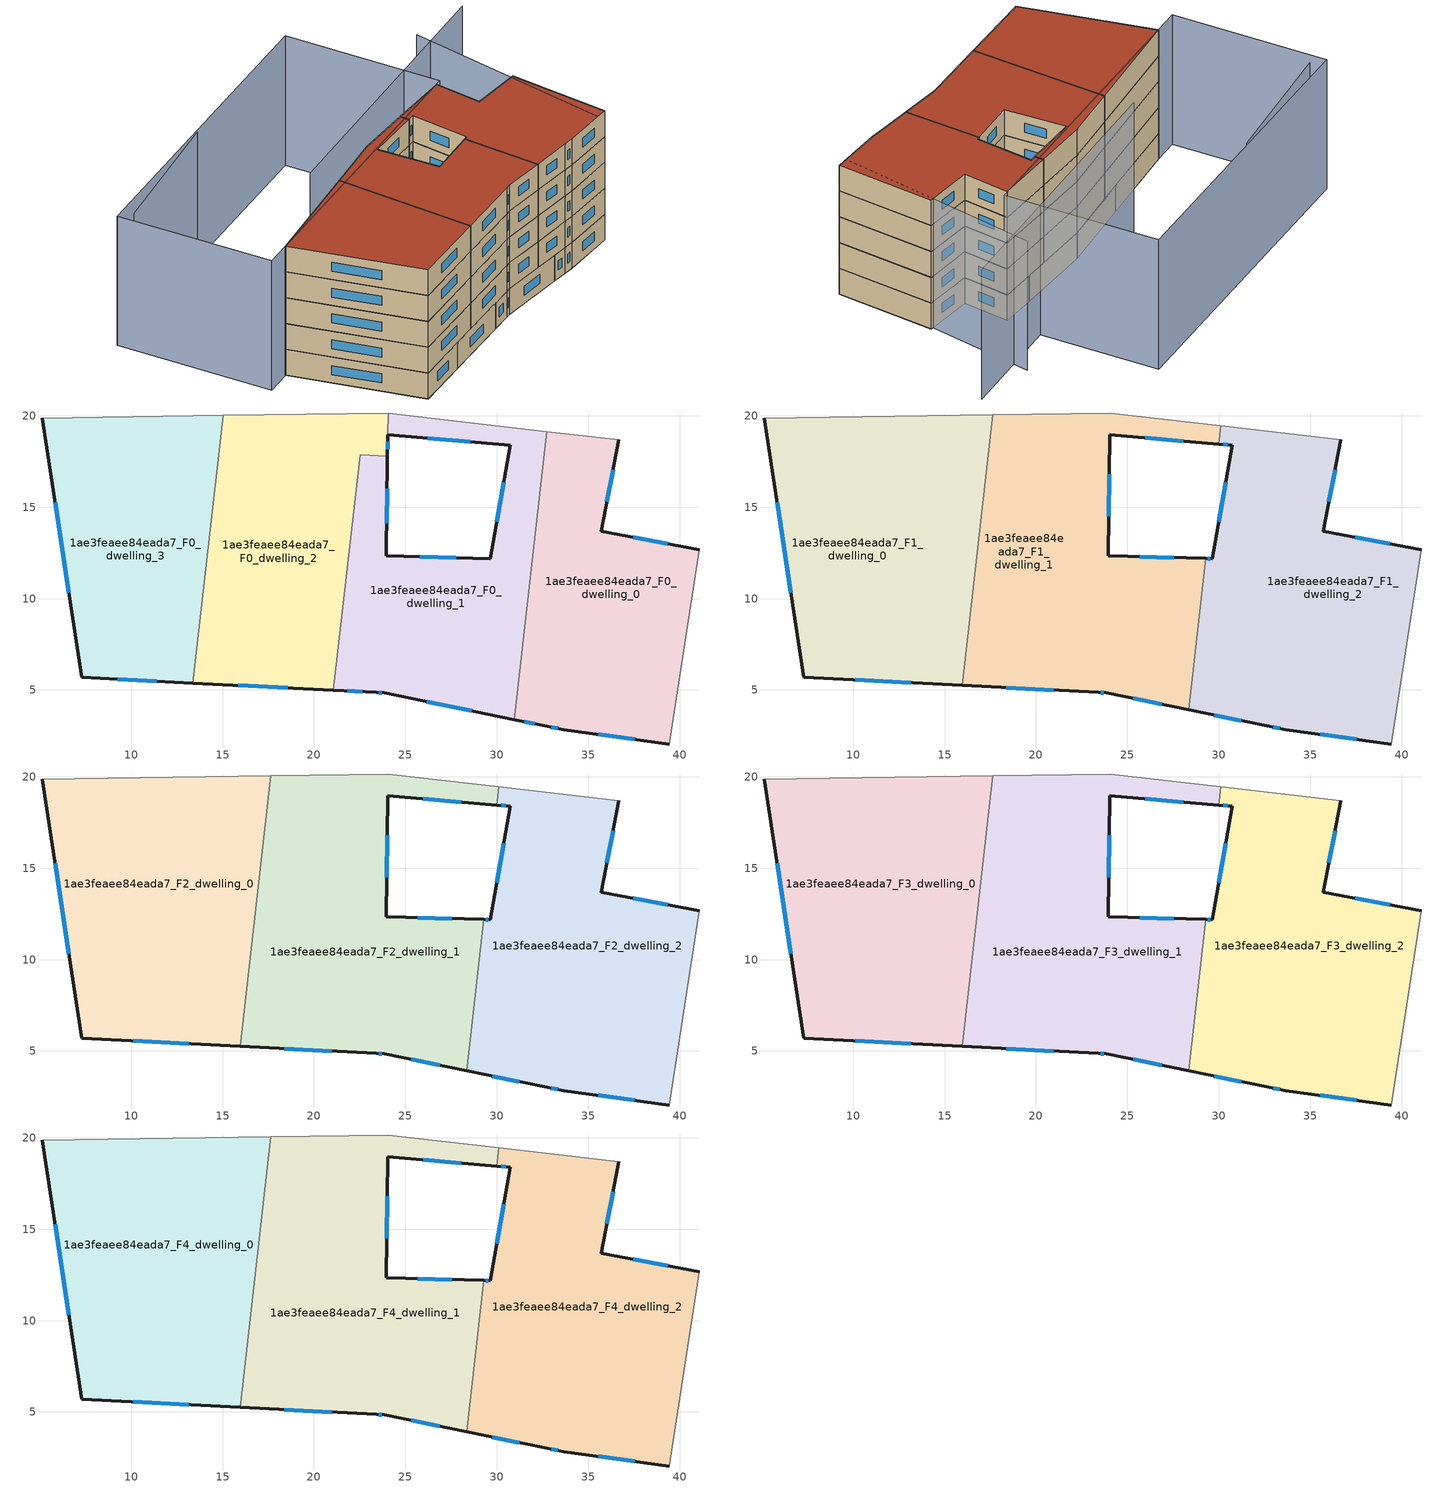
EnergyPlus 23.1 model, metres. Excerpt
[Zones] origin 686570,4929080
1ae3feaee84eada7_F0_dwelling_0
 floor ground (EU_floor_Construction): 39.44,2.04 41.09,12.67 35.73,13.68 36.67,18.68 32.75,19.14 30.96,3.38 32.64,3.04 33.68,2.83 z0
 wall outside (EU_wall_Construction): 36.67,18.68 35.73,13.68 41.09,12.67 / 39.44,2.04 33.68,2.83 32.64,3.04 30.96,3.38 z0:3
 wall adiabatic (EU_wall_Construction): 32.75,19.14 36.67,18.68 / 41.09,12.67 39.44,2.04 z0:3
 wall to 1ae3feaee84eada7_F0_dwelling_1 (EU_wall_Construction): 30.96,3.38 32.75,19.14 z0:3
 window (EU_Window_Construction): 32.09,3.15 31.5,3.27 / 36.36,17.06 36.03,15.31 / 37.47,13.36 39.34,13 / 37.56,2.3 35.55,2.57 / 33.34,2.89 32.97,2.97 z0.98:2.02
1ae3feaee84eada7_F0_dwelling_1
 floor ground (EU_floor_Construction): 30.96,3.38 32.75,19.14 24.06,20.16 24.04,18.96 30.73,18.39 29.64,12.18 23.95,12.34 24.02,17.78 22.52,17.87 21.05,4.99 23.4,4.87 23.85,4.84 z0
 wall outside (EU_wall_Construction): 24.02,17.78 23.95,12.34 29.64,12.18 30.73,18.39 24.04,18.96 / 30.96,3.38 23.85,4.84 23.4,4.87 21.05,4.99 z0:3
 wall adiabatic (EU_wall_Construction): 24.06,20.16 32.75,19.14 z0:3
 wall to 1ae3feaee84eada7_F0_dwelling_2 (EU_wall_Construction): 24.04,18.97 24.05,20.16 / 21.05,4.99 22.52,17.87 24.02,17.78 z0:3
 window (EU_Window_Construction): 24,16.01 23.97,14.11 / 25.8,12.29 27.79,12.24 / 29.99,14.2 30.37,16.38 / 28.55,18.58 26.22,18.78 / 28.64,3.86 26.16,4.37 / 23.7,4.85 23.54,4.86 / 22.63,4.9 21.82,4.95 z0.98:2.02
1ae3feaee84eada7_F0_dwelling_2
 floor ground (EU_floor_Construction): 21.05,4.99 22.52,17.87 24.02,17.78 24.05,20.16 15.03,20.02 13.37,5.38 z0
 wall outside (EU_wall_Construction): 21.05,4.99 13.37,5.38 / 24.04,18.97 24.02,17.78 z0:3
 wall adiabatic (EU_wall_Construction): 15.03,20.02 24.05,20.16 z0:3
 wall to 1ae3feaee84eada7_F0_dwelling_3 (EU_wall_Construction): 13.37,5.38 15.03,20.02 z0:3
 window (EU_Window_Construction): 18.56,5.11 15.87,5.25 / 24.03,18.58 24.03,18.16 z0.98:2.02
1ae3feaee84eada7_F0_dwelling_3
 floor ground (EU_floor_Construction): 13.37,5.38 15.03,20.02 5.13,19.88 7.3,5.7 z0
 wall outside (EU_wall_Construction): 13.37,5.38 7.3,5.7 5.13,19.88 z0:3
 wall adiabatic (EU_wall_Construction): 5.13,19.88 15.03,20.02 z0:3
 window (EU_Window_Construction): 11.39,5.48 9.27,5.59 / 6.59,10.31 5.83,15.26 z0.98:2.02
1ae3feaee84eada7_F1_dwelling_0
 floor to 1ae3feaee84eada7_F0_dwelling_2 (EU_floor_Construction): 15.96,5.25 17.64,20.06 15.03,20.02 13.37,5.38 z3
 floor to 1ae3feaee84eada7_F0_dwelling_3 (EU_floor_Construction): 13.37,5.38 15.03,20.02 5.13,19.88 7.3,5.7 z3
 wall outside (EU_wall_Construction): 15.96,5.25 7.3,5.7 5.13,19.88 z3:6
 wall adiabatic (EU_wall_Construction): 5.13,19.88 17.64,20.06 z3:6
 wall to 1ae3feaee84eada7_F1_dwelling_1 (EU_wall_Construction): 17.64,20.06 15.96,5.25 z3:6
 window (EU_Window_Construction): 13.14,5.39 10.11,5.55 / 6.59,10.31 5.83,15.26 z3.98:5.02
1ae3feaee84eada7_F1_dwelling_1
 floor to 1ae3feaee84eada7_F0_dwelling_2 (EU_floor_Construction): 21.05,4.99 22.52,17.87 24.02,17.78 24.05,20.15 17.64,20.06 15.96,5.25 z3
 floor to 1ae3feaee84eada7_F0_dwelling_1 (EU_floor_Construction): 30,18.46 30.11,19.45 24.06,20.15 24.04,18.96 z3; 28.35,3.92 29.29,12.19 23.95,12.34 24.02,17.78 22.52,17.87 21.05,4.99 23.4,4.87 23.85,4.84 z3
 wall outside (EU_wall_Construction): 30,18.46 24.04,18.96 23.95,12.34 29.29,12.2 / 28.35,3.92 23.85,4.84 23.4,4.87 15.96,5.25 z3:6
 wall adiabatic (EU_wall_Construction): 17.64,20.06 24.06,20.16 30.11,19.45 z3:6
 wall to 1ae3feaee84eada7_F1_dwelling_2 (EU_wall_Construction): 30.11,19.45 30,18.46 / 29.29,12.2 28.35,3.92 z3:6
 window (EU_Window_Construction): 28.06,18.62 25.98,18.8 / 24.01,16.81 23.98,14.5 / 25.68,12.3 27.55,12.24 / 26.88,4.22 25.31,4.54 / 23.7,4.85 23.54,4.86 / 20.98,4.99 18.38,5.12 z3.98:5.02
1ae3feaee84eada7_F1_dwelling_2
 floor to 1ae3feaee84eada7_F0_dwelling_0 (EU_floor_Construction): 39.44,2.04 41.09,12.67 35.73,13.68 36.67,18.68 32.75,19.14 30.96,3.38 32.64,3.04 33.68,2.83 z3
 floor to 1ae3feaee84eada7_F0_dwelling_1 (EU_floor_Construction): 30.96,3.38 32.75,19.14 30.11,19.45 30,18.46 30.73,18.39 29.64,12.18 29.29,12.19 28.35,3.92 z3
 wall outside (EU_wall_Construction): 29.29,12.2 29.64,12.18 30.73,18.39 30,18.46 / 36.67,18.68 35.73,13.68 41.09,12.67 / 39.44,2.04 33.68,2.83 32.64,3.04 28.35,3.92 z3:6
 wall adiabatic (EU_wall_Construction): 30.11,19.45 36.67,18.68 / 41.09,12.67 39.44,2.04 z3:6
 window (EU_Window_Construction): 33.34,2.89 32.97,2.97 / 31.24,3.32 29.74,3.63 / 29.4,12.19 29.52,12.19 / 29.99,14.2 30.37,16.38 / 30.49,18.42 30.24,18.44 / 36.36,17.06 36.03,15.31 / 37.47,13.36 39.34,13 / 37.56,2.3 35.55,2.57 z3.98:5.02
1ae3feaee84eada7_F2_dwelling_0
 floor to 1ae3feaee84eada7_F1_dwelling_0 (EU_floor_Construction): 15.96,5.25 17.64,20.06 5.13,19.88 7.3,5.7 z6
 wall outside (EU_wall_Construction): 15.96,5.25 7.3,5.7 5.13,19.88 z6:9
 wall adiabatic (EU_wall_Construction): 5.13,19.88 17.64,20.06 z6:9
 wall to 1ae3feaee84eada7_F2_dwelling_1 (EU_wall_Construction): 17.64,20.06 15.96,5.25 z6:9
 window (EU_Window_Construction): 13.14,5.39 10.11,5.55 / 6.59,10.31 5.83,15.26 z6.98:8.02
1ae3feaee84eada7_F2_dwelling_1
 floor to 1ae3feaee84eada7_F1_dwelling_1 (EU_floor_Construction): 28.35,3.92 29.29,12.2 23.95,12.34 24.04,18.96 30,18.46 30.11,19.45 24.06,20.16 17.64,20.06 15.96,5.25 23.4,4.87 23.85,4.84 z6
 wall outside (EU_wall_Construction): 30,18.46 24.04,18.96 23.95,12.34 29.29,12.2 / 28.35,3.92 23.85,4.84 23.4,4.87 15.96,5.25 z6:9
 wall adiabatic (EU_wall_Construction): 17.64,20.06 24.06,20.16 30.11,19.45 z6:9
 wall to 1ae3feaee84eada7_F2_dwelling_2 (EU_wall_Construction): 30.11,19.45 30,18.46 / 29.29,12.2 28.35,3.92 z6:9
 window (EU_Window_Construction): 28.06,18.62 25.98,18.8 / 24.01,16.81 23.98,14.5 / 25.68,12.3 27.55,12.24 / 26.88,4.22 25.31,4.54 / 23.7,4.85 23.54,4.86 / 20.98,4.99 18.38,5.12 z6.98:8.02
1ae3feaee84eada7_F2_dwelling_2
 floor to 1ae3feaee84eada7_F1_dwelling_2 (EU_floor_Construction): 39.44,2.04 41.09,12.67 35.73,13.68 36.67,18.68 30.11,19.45 30,18.46 30.73,18.39 29.64,12.18 29.29,12.2 28.35,3.92 32.64,3.04 33.68,2.83 z6
 wall outside (EU_wall_Construction): 29.29,12.2 29.64,12.18 30.73,18.39 30,18.46 / 36.67,18.68 35.73,13.68 41.09,12.67 / 39.44,2.04 33.68,2.83 32.64,3.04 28.35,3.92 z6:9
 wall adiabatic (EU_wall_Construction): 30.11,19.45 36.67,18.68 / 41.09,12.67 39.44,2.04 z6:9
 window (EU_Window_Construction): 33.34,2.89 32.97,2.97 / 31.24,3.32 29.74,3.63 / 29.4,12.19 29.52,12.19 / 29.99,14.2 30.37,16.38 / 30.49,18.42 30.24,18.44 / 36.36,17.06 36.03,15.31 / 37.47,13.36 39.34,13 / 37.56,2.3 35.55,2.57 z6.98:8.02
1ae3feaee84eada7_F3_dwelling_0
 floor to 1ae3feaee84eada7_F2_dwelling_0 (EU_floor_Construction): 15.96,5.25 17.64,20.06 5.13,19.88 7.3,5.7 z9
 wall outside (EU_wall_Construction): 15.96,5.25 7.3,5.7 5.13,19.88 z9:12
 wall adiabatic (EU_wall_Construction): 5.13,19.88 17.64,20.06 z9:12
 wall to 1ae3feaee84eada7_F3_dwelling_1 (EU_wall_Construction): 17.64,20.06 15.96,5.25 z9:12
 window (EU_Window_Construction): 13.14,5.39 10.11,5.55 / 6.59,10.31 5.83,15.26 z9.98:11.02
1ae3feaee84eada7_F3_dwelling_1
 floor to 1ae3feaee84eada7_F2_dwelling_1 (EU_floor_Construction): 28.35,3.92 29.29,12.2 23.95,12.34 24.04,18.96 30,18.46 30.11,19.45 24.06,20.16 17.64,20.06 15.96,5.25 23.4,4.87 23.85,4.84 z9
 wall outside (EU_wall_Construction): 30,18.46 24.04,18.96 23.95,12.34 29.29,12.2 / 28.35,3.92 23.85,4.84 23.4,4.87 15.96,5.25 z9:12
 wall adiabatic (EU_wall_Construction): 17.64,20.06 24.06,20.16 30.11,19.45 z9:12
 wall to 1ae3feaee84eada7_F3_dwelling_2 (EU_wall_Construction): 30.11,19.45 30,18.46 / 29.29,12.2 28.35,3.92 z9:12
 window (EU_Window_Construction): 28.06,18.62 25.98,18.8 / 24.01,16.81 23.98,14.5 / 25.68,12.3 27.55,12.24 / 26.88,4.22 25.31,4.54 / 23.7,4.85 23.54,4.86 / 20.98,4.99 18.38,5.12 z9.98:11.02
1ae3feaee84eada7_F3_dwelling_2
 floor to 1ae3feaee84eada7_F2_dwelling_2 (EU_floor_Construction): 39.44,2.04 41.09,12.67 35.73,13.68 36.67,18.68 30.11,19.45 30,18.46 30.73,18.39 29.64,12.18 29.29,12.2 28.35,3.92 32.64,3.04 33.68,2.83 z9
 wall outside (EU_wall_Construction): 29.29,12.2 29.64,12.18 30.73,18.39 30,18.46 / 36.67,18.68 35.73,13.68 41.09,12.67 / 39.44,2.04 33.68,2.83 32.64,3.04 28.35,3.92 z9:12
 wall adiabatic (EU_wall_Construction): 30.11,19.45 36.67,18.68 / 41.09,12.67 39.44,2.04 z9:12
 window (EU_Window_Construction): 33.34,2.89 32.97,2.97 / 31.24,3.32 29.74,3.63 / 29.4,12.19 29.52,12.19 / 29.99,14.2 30.37,16.38 / 30.49,18.42 30.24,18.44 / 36.36,17.06 36.03,15.31 / 37.47,13.36 39.34,13 / 37.56,2.3 35.55,2.57 z9.98:11.02
1ae3feaee84eada7_F4_dwelling_0
 floor to 1ae3feaee84eada7_F3_dwelling_0 (EU_floor_Construction): 15.96,5.25 17.64,20.06 5.13,19.88 7.3,5.7 z12
 wall outside (EU_wall_Construction): 15.96,5.25 7.3,5.7 5.13,19.88 z12:15
 wall adiabatic (EU_wall_Construction): 5.13,19.88 17.64,20.06 z12:15
 wall to 1ae3feaee84eada7_F4_dwelling_1 (EU_wall_Construction): 17.64,20.06 15.96,5.25 z12:15
 window (EU_Window_Construction): 13.14,5.39 10.11,5.55 / 6.59,10.31 5.83,15.26 z12.98:14.02
 roof outside (EU_roof_Construction): 17.64,20.06 15.96,5.25 7.3,5.7 5.13,19.88 z15
1ae3feaee84eada7_F4_dwelling_1
 floor to 1ae3feaee84eada7_F3_dwelling_1 (EU_floor_Construction): 28.35,3.92 29.29,12.2 23.95,12.34 24.04,18.96 30,18.46 30.11,19.45 24.06,20.16 17.64,20.06 15.96,5.25 23.4,4.87 23.85,4.84 z12
 wall outside (EU_wall_Construction): 30,18.46 24.04,18.96 23.95,12.34 29.29,12.2 / 28.35,3.92 23.85,4.84 23.4,4.87 15.96,5.25 z12:15
 wall adiabatic (EU_wall_Construction): 17.64,20.06 24.06,20.16 30.11,19.45 z12:15
 wall to 1ae3feaee84eada7_F4_dwelling_2 (EU_wall_Construction): 30.11,19.45 30,18.46 / 29.29,12.2 28.35,3.92 z12:15
 window (EU_Window_Construction): 28.06,18.62 25.98,18.8 / 24.01,16.81 23.98,14.5 / 25.68,12.3 27.55,12.24 / 26.88,4.22 25.31,4.54 / 23.7,4.85 23.54,4.86 / 20.98,4.99 18.38,5.12 z12.98:14.02
 roof outside (EU_roof_Construction): 30.11,19.45 30,18.46 24.04,18.96 23.95,12.34 29.29,12.2 28.35,3.92 23.85,4.84 23.4,4.87 15.96,5.25 17.64,20.06 24.06,20.16 z15
1ae3feaee84eada7_F4_dwelling_2
 floor to 1ae3feaee84eada7_F3_dwelling_2 (EU_floor_Construction): 39.44,2.04 41.09,12.67 35.73,13.68 36.67,18.68 30.11,19.45 30,18.46 30.73,18.39 29.64,12.18 29.29,12.2 28.35,3.92 32.64,3.04 33.68,2.83 z12
 wall outside (EU_wall_Construction): 29.29,12.2 29.64,12.18 30.73,18.39 30,18.46 / 36.67,18.68 35.73,13.68 41.09,12.67 / 39.44,2.04 33.68,2.83 32.64,3.04 28.35,3.92 z12:15
 wall adiabatic (EU_wall_Construction): 30.11,19.45 36.67,18.68 / 41.09,12.67 39.44,2.04 z12:15
 window (EU_Window_Construction): 33.34,2.89 32.97,2.97 / 31.24,3.32 29.74,3.63 / 29.4,12.19 29.52,12.19 / 29.99,14.2 30.37,16.38 / 30.49,18.42 30.24,18.44 / 36.36,17.06 36.03,15.31 / 37.47,13.36 39.34,13 / 37.56,2.3 35.55,2.57 z12.98:14.02
 roof outside (EU_roof_Construction): 36.67,18.68 35.73,13.68 41.09,12.67 39.44,2.04 33.68,2.83 32.64,3.04 28.35,3.92 29.29,12.2 29.64,12.18 30.73,18.39 30,18.46 30.11,19.45 z15
shading: 38.27,2.33 43.55,24.06 / 49.91,22.23 17.52,23.08 / 19.24,35.96 4.05,35.51 / 37.31,18.66 2.24,19.98 / 2.24,19.98 2.87,36.75 / 2.87,36.75 37.94,35.43 / 37.94,35.43 37.31,18.66 z0:15
[Building]
EU S2 Campaign: North Axis=0; Terrain=City; Solar Distribution=FullExterior
[Site:Location]
Bologna: Latitude=44.5; Longitude=11.25; Time Zone=1; Elevation=37
[SizingPeriod:WeatherFileDays]
AnnualSizingPeriod: Begin Month=1; Begin Day of Month=1; End Month=12; End Day of Month=31; Day of Week for Start Day=Monday; Use Weather File Daylight Saving Period=No; Use Weather File Rain and Snow Indicators=No
[MATERIAL]
EU_InternalMass_Material: Roughness=MediumRough; Thickness=0.1; Conductivity=1; Density=1800; Specific Heat=900; Thermal Absorptance=0.9; Solar Absorptance=0.7; Visible Absorptance=0.7
[MATERIAL:NOMASS] Roughness=MediumRough; Thermal Absorptance=0.9; Solar Absorptance=0.7; Visible Absorptance=0.7
Name | Thermal Resistance
EU_wall_NoMass | 0.905828
EU_roof_NoMass | 0.37593
EU_floor_NoMass | 0.67114
[WINDOWMATERIAL:SIMPLEGLAZINGSYSTEM]
EU_Window_SimpleGlazing: UFactor=4.52486; Solar Heat Gain Coefficient=0.85; Visible Transmittance=0.85
[CONSTRUCTION]
EU_wall_Construction: EU_wall_NoMass
EU_roof_Construction: EU_roof_NoMass
EU_floor_Construction: EU_floor_NoMass
EU_InternalMass_Construction: EU_InternalMass_Material
EU_Window_Construction: EU_Window_SimpleGlazing
[ZONE] Type=1; Multiplier=1; Ceiling Height=autocalculate; Floor Area=autocalculate; Part of Total Floor Area=Yes
Name | Volume
1ae3feaee84eada7_F0_dwelling_0 | 345.356
1ae3feaee84eada7_F1_dwelling_0 | 460.475
1ae3feaee84eada7_F2_dwelling_0; 1ae3feaee84eada7_F3_dwelling_0; 1ae3feaee84eada7_F4_dwelling_0 | 460.476
1ae3feaee84eada7_F0_dwelling_1 | 335.624
1ae3feaee84eada7_F1_dwelling_1 | 460.438
1ae3feaee84eada7_F2_dwelling_1; 1ae3feaee84eada7_F3_dwelling_1; 1ae3feaee84eada7_F4_dwelling_1 | 460.462
1ae3feaee84eada7_F0_dwelling_2 | 355.102
1ae3feaee84eada7_F1_dwelling_2; 1ae3feaee84eada7_F2_dwelling_2; 1ae3feaee84eada7_F3_dwelling_2; 1ae3feaee84eada7_F4_dwelling_2 | 460.48
1ae3feaee84eada7_F0_dwelling_3 | 345.353
[INTERNALMASS] Construction=EU_InternalMass_Construction
Name | Zone or ZoneList | Surface Area
1ae3feaee84eada7_F0_dwelling_0_EU_InternalMass | 1ae3feaee84eada7_F0_dwelling_0 | 115.119
1ae3feaee84eada7_F0_dwelling_1_EU_InternalMass | 1ae3feaee84eada7_F0_dwelling_1 | 111.891
1ae3feaee84eada7_F0_dwelling_2_EU_InternalMass | 1ae3feaee84eada7_F0_dwelling_2 | 118.36
1ae3feaee84eada7_F0_dwelling_3_EU_InternalMass | 1ae3feaee84eada7_F0_dwelling_3 | 115.118
1ae3feaee84eada7_F1_dwelling_0_EU_InternalMass | 1ae3feaee84eada7_F1_dwelling_0 | 153.492
1ae3feaee84eada7_F1_dwelling_1_EU_InternalMass | 1ae3feaee84eada7_F1_dwelling_1 | 153.488
1ae3feaee84eada7_F1_dwelling_2_EU_InternalMass | 1ae3feaee84eada7_F1_dwelling_2 | 153.494
1ae3feaee84eada7_F2_dwelling_0_EU_InternalMass | 1ae3feaee84eada7_F2_dwelling_0 | 153.492
1ae3feaee84eada7_F2_dwelling_1_EU_InternalMass | 1ae3feaee84eada7_F2_dwelling_1 | 153.488
1ae3feaee84eada7_F2_dwelling_2_EU_InternalMass | 1ae3feaee84eada7_F2_dwelling_2 | 153.494
1ae3feaee84eada7_F3_dwelling_0_EU_InternalMass | 1ae3feaee84eada7_F3_dwelling_0 | 153.492
1ae3feaee84eada7_F3_dwelling_1_EU_InternalMass | 1ae3feaee84eada7_F3_dwelling_1 | 153.488
1ae3feaee84eada7_F3_dwelling_2_EU_InternalMass | 1ae3feaee84eada7_F3_dwelling_2 | 153.494
1ae3feaee84eada7_F4_dwelling_0_EU_InternalMass | 1ae3feaee84eada7_F4_dwelling_0 | 153.492
1ae3feaee84eada7_F4_dwelling_1_EU_InternalMass | 1ae3feaee84eada7_F4_dwelling_1 | 153.488
1ae3feaee84eada7_F4_dwelling_2_EU_InternalMass | 1ae3feaee84eada7_F4_dwelling_2 | 153.494
[OTHEREQUIPMENT] Fuel Type=Electricity; Design Level Calculation Method=Watts/Area; Power per Zone Floor Area=1; Fraction Latent=0; Fraction Radiant=0; Fraction Lost=0; Carbon Dioxide Generation Rate=0; EndUse Subcategory=EU_Step8_InternalGains
Name | Zone or ZoneList or Space or SpaceList | Schedule
EU_Step8_InternalGain_1ae3feaee84eada7_F0_dwelling_0_f000 | 1ae3feaee84eada7_F0_dwelling_0 | EU_Step8_GainSchedule_1ae3feaee84eada7_F0_dwelling_0_f000
EU_Step8_InternalGain_1ae3feaee84eada7_F0_dwelling_1_f000 | 1ae3feaee84eada7_F0_dwelling_1 | EU_Step8_GainSchedule_1ae3feaee84eada7_F0_dwelling_1_f000
EU_Step8_InternalGain_1ae3feaee84eada7_F0_dwelling_2_f000 | 1ae3feaee84eada7_F0_dwelling_2 | EU_Step8_GainSchedule_1ae3feaee84eada7_F0_dwelling_2_f000
EU_Step8_InternalGain_1ae3feaee84eada7_F0_dwelling_3_f000 | 1ae3feaee84eada7_F0_dwelling_3 | EU_Step8_GainSchedule_1ae3feaee84eada7_F0_dwelling_3_f000
EU_Step8_InternalGain_1ae3feaee84eada7_F1_dwelling_0_f000 | 1ae3feaee84eada7_F1_dwelling_0 | EU_Step8_GainSchedule_1ae3feaee84eada7_F1_dwelling_0_f000
EU_Step8_InternalGain_1ae3feaee84eada7_F1_dwelling_1_f000 | 1ae3feaee84eada7_F1_dwelling_1 | EU_Step8_GainSchedule_1ae3feaee84eada7_F1_dwelling_1_f000
EU_Step8_InternalGain_1ae3feaee84eada7_F1_dwelling_2_f000 | 1ae3feaee84eada7_F1_dwelling_2 | EU_Step8_GainSchedule_1ae3feaee84eada7_F1_dwelling_2_f000
EU_Step8_InternalGain_1ae3feaee84eada7_F2_dwelling_0_f000 | 1ae3feaee84eada7_F2_dwelling_0 | EU_Step8_GainSchedule_1ae3feaee84eada7_F2_dwelling_0_f000
EU_Step8_InternalGain_1ae3feaee84eada7_F2_dwelling_1_f000 | 1ae3feaee84eada7_F2_dwelling_1 | EU_Step8_GainSchedule_1ae3feaee84eada7_F2_dwelling_1_f000
EU_Step8_InternalGain_1ae3feaee84eada7_F2_dwelling_2_f000 | 1ae3feaee84eada7_F2_dwelling_2 | EU_Step8_GainSchedule_1ae3feaee84eada7_F2_dwelling_2_f000
EU_Step8_InternalGain_1ae3feaee84eada7_F3_dwelling_0_f000 | 1ae3feaee84eada7_F3_dwelling_0 | EU_Step8_GainSchedule_1ae3feaee84eada7_F3_dwelling_0_f000
EU_Step8_InternalGain_1ae3feaee84eada7_F3_dwelling_1_f000 | 1ae3feaee84eada7_F3_dwelling_1 | EU_Step8_GainSchedule_1ae3feaee84eada7_F3_dwelling_1_f000
EU_Step8_InternalGain_1ae3feaee84eada7_F3_dwelling_2_f000 | 1ae3feaee84eada7_F3_dwelling_2 | EU_Step8_GainSchedule_1ae3feaee84eada7_F3_dwelling_2_f000
EU_Step8_InternalGain_1ae3feaee84eada7_F4_dwelling_0_f000 | 1ae3feaee84eada7_F4_dwelling_0 | EU_Step8_GainSchedule_1ae3feaee84eada7_F4_dwelling_0_f000
EU_Step8_InternalGain_1ae3feaee84eada7_F4_dwelling_1_f000 | 1ae3feaee84eada7_F4_dwelling_1 | EU_Step8_GainSchedule_1ae3feaee84eada7_F4_dwelling_1_f000
EU_Step8_InternalGain_1ae3feaee84eada7_F4_dwelling_2_f000 | 1ae3feaee84eada7_F4_dwelling_2 | EU_Step8_GainSchedule_1ae3feaee84eada7_F4_dwelling_2_f000
[ZONEVENTILATION:DESIGNFLOWRATE] Schedule=EU_AlwaysOn; Design Flow Rate Calculation Method=AirChanges/Hour; Air Changes per Hour=0.73129; Ventilation Type=Natural; Fan Pressure Rise=0; Fan Total Efficiency=1; Constant Term Coefficient=1; Temperature Term Coefficient=0; Velocity Term Coefficient=0; Velocity Squared Term Coefficient=0; Minimum Indoor Temperature=-100; Maximum Indoor Temperature=100; Delta Temperature=-100; Minimum Outdoor Temperature=-100; Maximum Outdoor Temperature=100; Maximum Wind Speed=40
Name | Zone or ZoneList or Space or SpaceList
EU_ConstantAir_1ae3feaee84eada7_F0_dwelling_0 | 1ae3feaee84eada7_F0_dwelling_0
EU_ConstantAir_1ae3feaee84eada7_F0_dwelling_1 | 1ae3feaee84eada7_F0_dwelling_1
EU_ConstantAir_1ae3feaee84eada7_F0_dwelling_2 | 1ae3feaee84eada7_F0_dwelling_2
EU_ConstantAir_1ae3feaee84eada7_F0_dwelling_3 | 1ae3feaee84eada7_F0_dwelling_3
EU_ConstantAir_1ae3feaee84eada7_F1_dwelling_0 | 1ae3feaee84eada7_F1_dwelling_0
EU_ConstantAir_1ae3feaee84eada7_F1_dwelling_1 | 1ae3feaee84eada7_F1_dwelling_1
EU_ConstantAir_1ae3feaee84eada7_F1_dwelling_2 | 1ae3feaee84eada7_F1_dwelling_2
EU_ConstantAir_1ae3feaee84eada7_F2_dwelling_0 | 1ae3feaee84eada7_F2_dwelling_0
EU_ConstantAir_1ae3feaee84eada7_F2_dwelling_1 | 1ae3feaee84eada7_F2_dwelling_1
EU_ConstantAir_1ae3feaee84eada7_F2_dwelling_2 | 1ae3feaee84eada7_F2_dwelling_2
EU_ConstantAir_1ae3feaee84eada7_F3_dwelling_0 | 1ae3feaee84eada7_F3_dwelling_0
EU_ConstantAir_1ae3feaee84eada7_F3_dwelling_1 | 1ae3feaee84eada7_F3_dwelling_1
EU_ConstantAir_1ae3feaee84eada7_F3_dwelling_2 | 1ae3feaee84eada7_F3_dwelling_2
EU_ConstantAir_1ae3feaee84eada7_F4_dwelling_0 | 1ae3feaee84eada7_F4_dwelling_0
EU_ConstantAir_1ae3feaee84eada7_F4_dwelling_1 | 1ae3feaee84eada7_F4_dwelling_1
EU_ConstantAir_1ae3feaee84eada7_F4_dwelling_2 | 1ae3feaee84eada7_F4_dwelling_2
[HVACTEMPLATE:THERMOSTAT] Constant Heating Setpoint=20; Constant Cooling Setpoint=50
EU_HeatOnly_1ae3feaee84eada7_F0_dwelling_0; EU_HeatOnly_1ae3feaee84eada7_F0_dwelling_1; EU_HeatOnly_1ae3feaee84eada7_F0_dwelling_2; EU_HeatOnly_1ae3feaee84eada7_F0_dwelling_3; EU_HeatOnly_1ae3feaee84eada7_F1_dwelling_0; EU_HeatOnly_1ae3feaee84eada7_F1_dwelling_1; EU_HeatOnly_1ae3feaee84eada7_F1_dwelling_2; EU_HeatOnly_1ae3feaee84eada7_F2_dwelling_0; EU_HeatOnly_1ae3feaee84eada7_F2_dwelling_1; EU_HeatOnly_1ae3feaee84eada7_F2_dwelling_2; EU_HeatOnly_1ae3feaee84eada7_F3_dwelling_0; EU_HeatOnly_1ae3feaee84eada7_F3_dwelling_1; EU_HeatOnly_1ae3feaee84eada7_F3_dwelling_2; EU_HeatOnly_1ae3feaee84eada7_F4_dwelling_0; EU_HeatOnly_1ae3feaee84eada7_F4_dwelling_1; EU_HeatOnly_1ae3feaee84eada7_F4_dwelling_2
[HVACTEMPLATE:ZONE:IDEALLOADSAIRSYSTEM] System Availability Schedule=EU_AlwaysOn; Maximum Heating Supply Air Temperature=50; Minimum Cooling Supply Air Temperature=13; Maximum Heating Supply Air Humidity Ratio=0.0156; Minimum Cooling Supply Air Humidity Ratio=0.0077; Heating Limit=NoLimit; Cooling Limit=NoLimit; Heating Availability Schedule=EU_AlwaysOn; Cooling Availability Schedule=EU_CoolingOff; Dehumidification Control Type=ConstantSensibleHeatRatio; Cooling Sensible Heat Ratio=0.7; Dehumidification Setpoint=60; Humidification Control Type=None; Humidification Setpoint=30; Outdoor Air Method=None; Outdoor Air Flow Rate per Person=0.00944; Outdoor Air Flow Rate per Zone Floor Area=0; Outdoor Air Flow Rate per Zone=0; Demand Controlled Ventilation Type=None; Outdoor Air Economizer Type=NoEconomizer; Heat Recovery Type=None; Sensible Heat Recovery Effectiveness=0.7; Latent Heat Recovery Effectiveness=0.65
Name | Template Thermostat
1ae3feaee84eada7_F0_dwelling_0 | EU_HeatOnly_1ae3feaee84eada7_F0_dwelling_0
1ae3feaee84eada7_F0_dwelling_1 | EU_HeatOnly_1ae3feaee84eada7_F0_dwelling_1
1ae3feaee84eada7_F0_dwelling_2 | EU_HeatOnly_1ae3feaee84eada7_F0_dwelling_2
1ae3feaee84eada7_F0_dwelling_3 | EU_HeatOnly_1ae3feaee84eada7_F0_dwelling_3
1ae3feaee84eada7_F1_dwelling_0 | EU_HeatOnly_1ae3feaee84eada7_F1_dwelling_0
1ae3feaee84eada7_F1_dwelling_1 | EU_HeatOnly_1ae3feaee84eada7_F1_dwelling_1
1ae3feaee84eada7_F1_dwelling_2 | EU_HeatOnly_1ae3feaee84eada7_F1_dwelling_2
1ae3feaee84eada7_F2_dwelling_0 | EU_HeatOnly_1ae3feaee84eada7_F2_dwelling_0
1ae3feaee84eada7_F2_dwelling_1 | EU_HeatOnly_1ae3feaee84eada7_F2_dwelling_1
1ae3feaee84eada7_F2_dwelling_2 | EU_HeatOnly_1ae3feaee84eada7_F2_dwelling_2
1ae3feaee84eada7_F3_dwelling_0 | EU_HeatOnly_1ae3feaee84eada7_F3_dwelling_0
1ae3feaee84eada7_F3_dwelling_1 | EU_HeatOnly_1ae3feaee84eada7_F3_dwelling_1
1ae3feaee84eada7_F3_dwelling_2 | EU_HeatOnly_1ae3feaee84eada7_F3_dwelling_2
1ae3feaee84eada7_F4_dwelling_0 | EU_HeatOnly_1ae3feaee84eada7_F4_dwelling_0
1ae3feaee84eada7_F4_dwelling_1 | EU_HeatOnly_1ae3feaee84eada7_F4_dwelling_1
1ae3feaee84eada7_F4_dwelling_2 | EU_HeatOnly_1ae3feaee84eada7_F4_dwelling_2
[SIZING:ZONE] Zone Cooling Design Supply Air Temperature Input Method=SupplyAirTemperature; Zone Cooling Design Supply Air Temperature=13; Zone Heating Design Supply Air Temperature Input Method=SupplyAirTemperature; Zone Heating Design Supply Air Temperature=50; Zone Cooling Design Supply Air Humidity Ratio=0.008; Zone Heating Design Supply Air Humidity Ratio=0.008; Cooling Design Air Flow Method=DesignDay; Cooling Design Air Flow Rate=0; Cooling Minimum Air Flow per Zone Floor Area=0.000762; Cooling Minimum Air Flow=0; Cooling Minimum Air Flow Fraction=0.2; Heating Design Air Flow Method=DesignDay; Heating Design Air Flow Rate=0; Heating Maximum Air Flow per Zone Floor Area=0.002032; Heating Maximum Air Flow=0.141576; Heating Maximum Air Flow Fraction=0.3; Account for Dedicated Outdoor Air System=No; Dedicated Outdoor Air System Control Strategy=NeutralSupplyAir; Dedicated Outdoor Air Low Setpoint Temperature for Design=autosize; Dedicated Outdoor Air High Setpoint Temperature for Design=autosize; Zone Load Sizing Method=Sensible Load Only No Latent Load; Zone Latent Cooling Design Supply Air Humidity Ratio Input Method=HumidityRatioDifference; Zone Cooling Design Supply Air Humidity Ratio Difference=0.005; Zone Latent Heating Design Supply Air Humidity Ratio Input Method=HumidityRatioDifference; Zone Humidification Design Supply Air Humidity Ratio Difference=0.005
1ae3feaee84eada7_F0_dwelling_0; 1ae3feaee84eada7_F0_dwelling_1; 1ae3feaee84eada7_F0_dwelling_2; 1ae3feaee84eada7_F0_dwelling_3; 1ae3feaee84eada7_F1_dwelling_0; 1ae3feaee84eada7_F1_dwelling_1; 1ae3feaee84eada7_F1_dwelling_2; 1ae3feaee84eada7_F2_dwelling_0; 1ae3feaee84eada7_F2_dwelling_1; 1ae3feaee84eada7_F2_dwelling_2; 1ae3feaee84eada7_F3_dwelling_0; 1ae3feaee84eada7_F3_dwelling_1; 1ae3feaee84eada7_F3_dwelling_2; 1ae3feaee84eada7_F4_dwelling_0; 1ae3feaee84eada7_F4_dwelling_1; 1ae3feaee84eada7_F4_dwelling_2
[SCHEDULE:CONSTANT]
Name | Hourly Value
EU_AlwaysOn | 1
EU_CoolingOff | 0
[SCHEDULE:FILE] Column Number=1; Rows to Skip at Top=0; Number of Hours of Data=8760; Column Separator=Comma; Interpolate to Timestep=No; Minutes per Item=60; Adjust Schedule for Daylight Savings=Yes
Name | File
EU_Step8_GainSchedule_1ae3feaee84eada7_F0_dwelling_0_f000 | ../../schedules/1ae3feaee84eada7/1ae3feaee84eada7_F0_dwelling_0_f000_gain.csv
EU_Step8_GainSchedule_1ae3feaee84eada7_F0_dwelling_1_f000 | ../../schedules/1ae3feaee84eada7/1ae3feaee84eada7_F0_dwelling_1_f000_gain.csv
EU_Step8_GainSchedule_1ae3feaee84eada7_F0_dwelling_2_f000 | ../../schedules/1ae3feaee84eada7/1ae3feaee84eada7_F0_dwelling_2_f000_gain.csv
EU_Step8_GainSchedule_1ae3feaee84eada7_F0_dwelling_3_f000 | ../../schedules/1ae3feaee84eada7/1ae3feaee84eada7_F0_dwelling_3_f000_gain.csv
EU_Step8_GainSchedule_1ae3feaee84eada7_F1_dwelling_0_f000 | ../../schedules/1ae3feaee84eada7/1ae3feaee84eada7_F1_dwelling_0_f000_gain.csv
EU_Step8_GainSchedule_1ae3feaee84eada7_F1_dwelling_1_f000 | ../../schedules/1ae3feaee84eada7/1ae3feaee84eada7_F1_dwelling_1_f000_gain.csv
EU_Step8_GainSchedule_1ae3feaee84eada7_F1_dwelling_2_f000 | ../../schedules/1ae3feaee84eada7/1ae3feaee84eada7_F1_dwelling_2_f000_gain.csv
EU_Step8_GainSchedule_1ae3feaee84eada7_F2_dwelling_0_f000 | ../../schedules/1ae3feaee84eada7/1ae3feaee84eada7_F2_dwelling_0_f000_gain.csv
EU_Step8_GainSchedule_1ae3feaee84eada7_F2_dwelling_1_f000 | ../../schedules/1ae3feaee84eada7/1ae3feaee84eada7_F2_dwelling_1_f000_gain.csv
EU_Step8_GainSchedule_1ae3feaee84eada7_F2_dwelling_2_f000 | ../../schedules/1ae3feaee84eada7/1ae3feaee84eada7_F2_dwelling_2_f000_gain.csv
EU_Step8_GainSchedule_1ae3feaee84eada7_F3_dwelling_0_f000 | ../../schedules/1ae3feaee84eada7/1ae3feaee84eada7_F3_dwelling_0_f000_gain.csv
EU_Step8_GainSchedule_1ae3feaee84eada7_F3_dwelling_1_f000 | ../../schedules/1ae3feaee84eada7/1ae3feaee84eada7_F3_dwelling_1_f000_gain.csv
EU_Step8_GainSchedule_1ae3feaee84eada7_F3_dwelling_2_f000 | ../../schedules/1ae3feaee84eada7/1ae3feaee84eada7_F3_dwelling_2_f000_gain.csv
EU_Step8_GainSchedule_1ae3feaee84eada7_F4_dwelling_0_f000 | ../../schedules/1ae3feaee84eada7/1ae3feaee84eada7_F4_dwelling_0_f000_gain.csv
EU_Step8_GainSchedule_1ae3feaee84eada7_F4_dwelling_1_f000 | ../../schedules/1ae3feaee84eada7/1ae3feaee84eada7_F4_dwelling_1_f000_gain.csv
EU_Step8_GainSchedule_1ae3feaee84eada7_F4_dwelling_2_f000 | ../../schedules/1ae3feaee84eada7/1ae3feaee84eada7_F4_dwelling_2_f000_gain.csv
